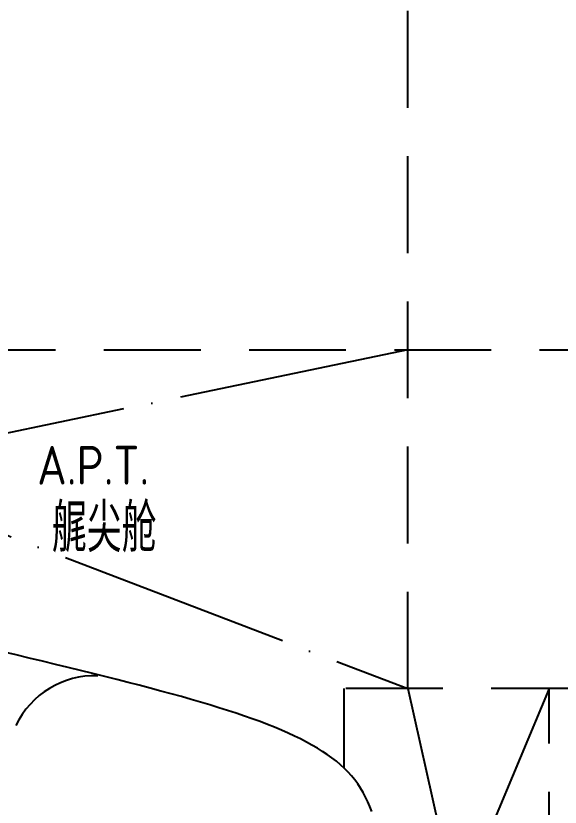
# Model space of a CAD drawing. Header units: millimetres. Extents: x -1838618 to -1600818, y -1770412 to -1553248.
# Drawn here: x -1824013 to -1818392, y -1656670 to -1648495 of the extents above; entities that cross this region are included whole.
import ezdxf

# ---------------------------------------------------------------- set-up
doc = ezdxf.new("R2010")
doc.units = ezdxf.units.MM
doc.header["$LTSCALE"] = 100
for name, pattern in [('ACAD_ISO02W100', [15, 12, -3]), ('ACAD_ISO04W100', [30, 24, -3, 0, -3]), ('DASHED', [0.75, 0.5, -0.25])]:
    doc.linetypes.add(name, pattern=pattern)
doc.layers.add('bc', color=7, linetype='Continuous')
doc.layers.add('bt', color=7, linetype='Continuous')
doc.styles.get("Standard").update_dxf_attribs({"font": 'gbenor.shx', "width": 0.9, "bigfont": 'gbcbig.shx'})

msp = doc.modelspace()

# ---------------------------------------------------------------- linework, layer by layer
at = {"color": 9, "linetype": 'ACAD_ISO04W100'}
for p, q in [((-1819964.3, -1651945.3), (-1829104.3, -1653845.3)), ((-1829104.3, -1651945.3), (-1819964.3, -1655445.3)), ((-1818504.3, -1655445.3), (-1820735.7, -1660752.2)), ((-1819964.3, -1655445.3), (-1818504.3, -1662011.3))]:
    msp.add_line(p, q, dxfattribs=at)
at = {"color": 5, "linetype": 'ACAD_ISO02W100', "ltscale": 20}
msp.add_line((-1820624.3, -1655445.3), (-1820624.3, -1656265.5), dxfattribs=at)
at = {"color": 6, "ltscale": 1300}
msp.add_lwpolyline([(-1820338.5, -1656715), (-1820357.3, -1656663.1), (-1820379.1, -1656613.8), (-1820379.1, -1656613.8), (-1820401, -1656564.5), (-1820425.8, -1656517.9), (-1820453.8, -1656473.6), (-1820453.8, -1656473.6), (-1820481.8, -1656429.3), (-1820513, -1656387.4), (-1820547.6, -1656347.3), (-1820547.6, -1656347.3), (-1820582.2, -1656307.3), (-1820620.1, -1656269.1), (-1820661.6, -1656232.6), (-1820661.6, -1656232.6), (-1820703.1, -1656196), (-1820748.2, -1656160.9), (-1820797.1, -1656127.1), (-1820797.1, -1656127.1), (-1820845.9, -1656093.2), (-1820898.5, -1656060.4), (-1820955.1, -1656028.5), (-1820955.1, -1656028.5), (-1821011.6, -1655996.5), (-1821072.1, -1655965.3), (-1821136.6, -1655934.7), (-1821136.6, -1655934.7), (-1821201.1, -1655904.1), (-1821269.6, -1655874.1), (-1821342.2, -1655844.5), (-1821342.2, -1655844.5), (-1821414.7, -1655814.9), (-1821491.3, -1655785.8), (-1821572, -1655756.9), (-1821572, -1655756.9), (-1821652.6, -1655728), (-1821737.4, -1655699.3), (-1821826.3, -1655670.7), (-1821826.3, -1655670.7), (-1821915.2, -1655642.1), (-1822008.2, -1655613.6), (-1822105.4, -1655585), (-1822105.4, -1655585), (-1822202.6, -1655556.4), (-1822303.9, -1655527.7), (-1822409.5, -1655498.7), (-1822409.5, -1655498.7), (-1822515.1, -1655469.7), (-1822624.9, -1655440.5), (-1822738.9, -1655410.8), (-1822738.9, -1655410.8), (-1822853, -1655381.1), (-1822971.3, -1655351), (-1823094, -1655320.2), (-1823094, -1655320.2), (-1823216.6, -1655289.5), (-1823343.6, -1655258.1), (-1823473.9, -1655226.3), (-1823473.9, -1655226.3), (-1823604.2, -1655194.4), (-1823737.8, -1655162.1), (-1823873.9, -1655129.5), (-1823873.9, -1655129.5), (-1824010, -1655096.8), (-1824148.5, -1655063.8)], dxfattribs=at)
at = {"color": 6}
msp.add_arc((-1823199.7, -1656212.2), 900, 87.87664, 154.63854, dxfattribs=at)
at = {"layer": 'bc', "color": 6}
msp.add_lwpolyline([(-1820338.5, -1656715), (-1820357.3, -1656663.1), (-1820379.1, -1656613.8), (-1820379.1, -1656613.8), (-1820401, -1656564.5), (-1820425.8, -1656517.9), (-1820453.8, -1656473.6), (-1820453.8, -1656473.6), (-1820481.8, -1656429.3), (-1820513, -1656387.4), (-1820547.6, -1656347.3), (-1820547.6, -1656347.3), (-1820582.2, -1656307.3), (-1820620.1, -1656269.1), (-1820661.6, -1656232.6), (-1820661.6, -1656232.6), (-1820703.1, -1656196), (-1820748.2, -1656160.9), (-1820797.1, -1656127.1), (-1820797.1, -1656127.1), (-1820845.9, -1656093.2), (-1820898.5, -1656060.4), (-1820955.1, -1656028.5), (-1820955.1, -1656028.5), (-1821011.6, -1655996.5), (-1821072.1, -1655965.3), (-1821136.6, -1655934.7), (-1821136.6, -1655934.7), (-1821201.1, -1655904.1), (-1821269.6, -1655874.1), (-1821342.2, -1655844.5), (-1821342.2, -1655844.5), (-1821414.7, -1655814.9), (-1821491.3, -1655785.8), (-1821572, -1655756.9), (-1821572, -1655756.9), (-1821652.6, -1655728), (-1821737.4, -1655699.3), (-1821826.3, -1655670.7), (-1821826.3, -1655670.7), (-1821915.2, -1655642.1), (-1822008.2, -1655613.6), (-1822105.4, -1655585), (-1822105.4, -1655585), (-1822202.6, -1655556.4), (-1822303.9, -1655527.7), (-1822409.5, -1655498.7), (-1822409.5, -1655498.7), (-1822515.1, -1655469.7), (-1822624.9, -1655440.5), (-1822738.9, -1655410.8), (-1822738.9, -1655410.8), (-1822853, -1655381.1), (-1822971.3, -1655351), (-1823094, -1655320.2), (-1823094, -1655320.2), (-1823216.6, -1655289.5), (-1823343.6, -1655258.1), (-1823473.9, -1655226.3), (-1823473.9, -1655226.3), (-1823604.2, -1655194.4), (-1823737.8, -1655162.1), (-1823873.9, -1655129.5), (-1823873.9, -1655129.5), (-1824010, -1655096.8), (-1824148.5, -1655063.8)], dxfattribs=at)
at = {"layer": 'bt', "color": 5, "linetype": 'DASHED', "ltscale": 20}
for p, q in [((-1819964.3, -1655445.3), (-1819964.3, -1648108.1)), ((-1829104.3, -1651945.3), (-1800104.3, -1651945.3)), ((-1800104.3, -1655445.3), (-1820624.3, -1655445.3)), ((-1818504.3, -1662011.3), (-1818504.3, -1655445.3))]:
    msp.add_line(p, q, dxfattribs=at)

# ---------------------------------------------------------------- texts
at = {"color": 2}
for s, height, p in [('A.P.T.', 400, (-1823792.9, -1653337.3)), ('艉尖舱', 500, (-1823639.9, -1654035.5))]:
    msp.add_text(s, height=height, dxfattribs=at).set_placement(p)

doc.saveas('drawing.dxf')
